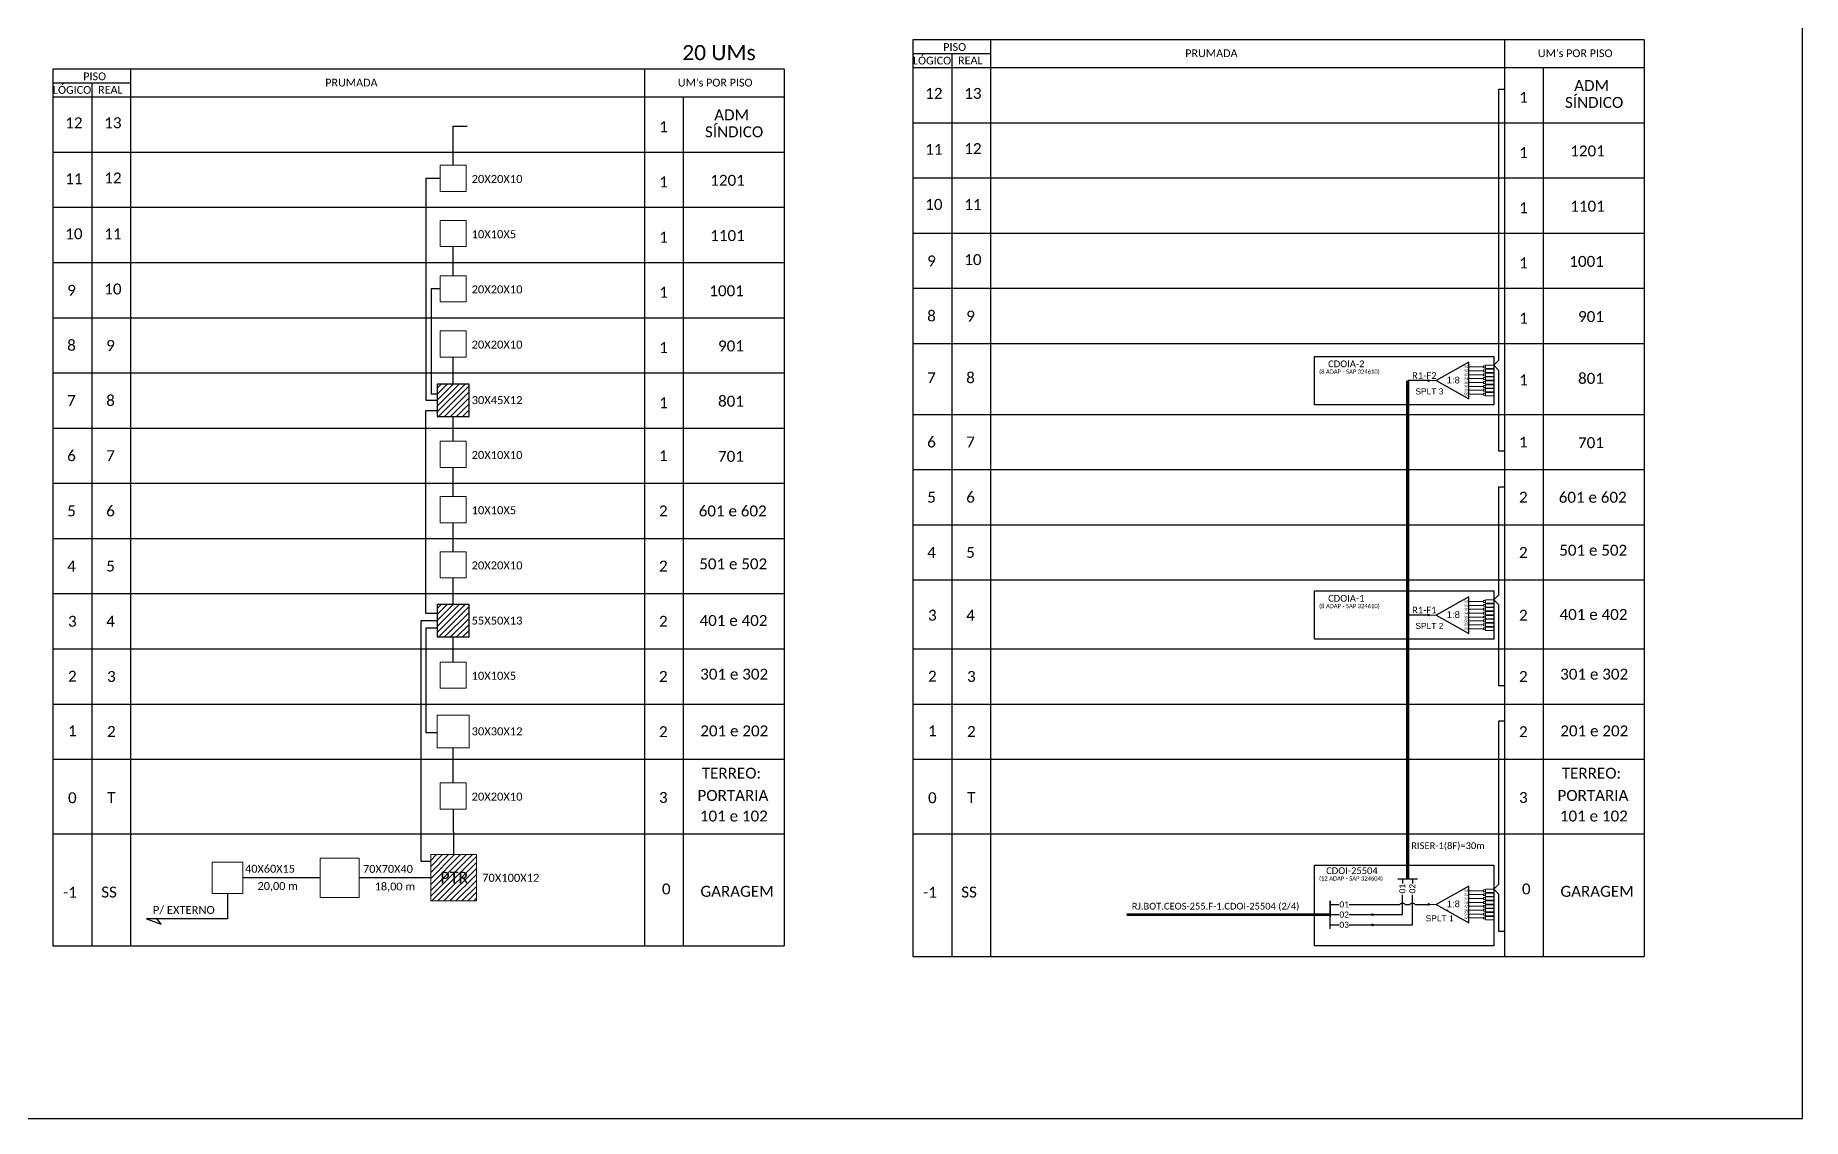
# Model space of a CAD drawing. Extents: x -4 to 837, y 1 to 595.
# Drawn here: x 313 to 837, y 1 to 323 of the extents above; entities that cross this region are included whole.
import ezdxf
from ezdxf.enums import TextEntityAlignment as Align

# ---------------------------------------------------------------- set-up
doc = ezdxf.new("R2010")
doc.units = 0
doc.styles.add('ARIAL', font='arial.ttf')
doc.styles.add('WMF-Calibri0', font='calibri.ttf')

# ---------------------------------------------------------------- blocks, each defined once
blk = doc.blocks.new('SPLT_1-8_SC-APC')
at = {"color": 1}
blk.add_lwpolyline([(-7.37, -2.1), (-17.04, -7.55), (-7.37, -13), (-7.37, -2.1)], dxfattribs=at)
at = {"color": 3, "lineweight": 0}
for points in [[(-2.99, -3.51), (-7.37, -3.51)], [(-7.37, -4.66), (-2.99, -4.66)], [(-2.41, -3.02), (-2.41, -4)], [(-2.41, -3.02), (0, -3.02)], [(-2.41, -4), (0, -4)], [(-2.41, -4.17), (-2.41, -5.16)], [(-2.41, -4.17), (0, -4.17)], [(-2.41, -5.16), (0, -5.16)], [(-7.37, -5.82), (-2.99, -5.82)], [(-7.37, -6.97), (-2.99, -6.97)], [(-7.37, -8.12), (-2.99, -8.12)], [(-7.37, -9.28), (-2.99, -9.28)], [(-7.37, -10.43), (-2.99, -10.43)], [(-2.41, -5.32), (-2.41, -6.31)], [(-2.41, -5.32), (0, -5.32)], [(-2.41, -6.31), (0, -6.31)], [(-2.41, -6.48), (-2.41, -7.46)], [(-2.41, -6.48), (0, -6.48)], [(-2.41, -7.46), (0, -7.46)], [(-2.41, -7.63), (-2.41, -8.62)], [(-2.41, -7.63), (0, -7.63)], [(-2.41, -8.62), (0, -8.62)], [(-2.41, -8.78), (-2.41, -9.77)], [(-2.41, -8.78), (0, -8.78)], [(-2.41, -9.77), (0, -9.77)], [(-2.41, -9.94), (-2.41, -10.92)], [(-2.41, -9.94), (0, -9.94)], [(-7.37, -11.58), (-2.99, -11.58)], [(-2.41, -10.92), (0, -10.92)], [(-2.41, -11.09), (-2.41, -12.08)], [(-2.41, -11.09), (0, -11.09)], [(-2.41, -12.08), (0, -12.08)]]:
    blk.add_lwpolyline(points, dxfattribs=at)
for points in [[(-2.99, -3.22), (-2.41, -3.22), (-2.41, -3.8), (-2.99, -3.8)], [(-2.99, -4.38), (-2.41, -4.38), (-2.41, -4.95), (-2.99, -4.95)], [(-2.99, -5.53), (-2.41, -5.53), (-2.41, -6.1), (-2.99, -6.1)], [(-2.99, -6.68), (-2.41, -6.68), (-2.41, -7.26), (-2.99, -7.26)], [(-2.99, -7.84), (-2.41, -7.84), (-2.41, -8.41), (-2.99, -8.41)], [(-2.99, -8.99), (-2.41, -8.99), (-2.41, -9.56), (-2.99, -9.56)], [(-2.99, -10.14), (-2.41, -10.14), (-2.41, -10.72), (-2.99, -10.72)], [(-2.99, -11.3), (-2.41, -11.3), (-2.41, -11.87), (-2.99, -11.87)]]:
    blk.add_lwpolyline(points, close=True, dxfattribs=at)
at = {"color": 1, "lineweight": 0}
blk.add_lwpolyline([(-17.04, -7.55), (-19.26, -7.55)], dxfattribs=at)
at = {"color": 1, "style": 'ARIAL'}
for s, height, p in [('S1', 0.75, (-8.74, -3.78)), ('S2', 0.75, (-8.74, -4.97)), ('1:8', 2, (-13.91, -8.4)), ('S3', 0.75, (-8.74, -6.18)), ('S4', 0.75, (-8.74, -7.36)), ('S5', 0.75, (-8.74, -8.57)), ('S6', 0.75, (-8.74, -9.69)), ('S7', 0.75, (-8.74, -10.78)), ('S8', 0.75, (-8.74, -11.9))]:
    blk.add_text(s, height=height, dxfattribs=at).set_placement(p)
blk = doc.blocks.new('SPLITTER_')
blk.add_point((0, 0))
at = {"style": 'ARIAL', "flags": 4}
blk.add_attdef('SPLT', (0, -3.26), '', height=1.5, dxfattribs=at)
blk = doc.blocks.new('SPLITTER FUTURO')
blk.add_point((0, 0))
at = {"style": 'ARIAL', "text_generation_flag": 6, "flags": 4}
for tag, p, height in [('SPLT', (-6.22, -4.1), 1.5), ('INSTAL.', (-6.25, -6.09), 1.25)]:
    blk.add_attdef(tag, p, '', height=height, rotation=180, dxfattribs=at)

msp = doc.modelspace()

# ---------------------------------------------------------------- hatches: boundary and pattern name
h = msp.add_hatch(color=3)
h.dxf.hatch_style = 1
edge = h.paths.add_edge_path()
edge.add_arc((726.28, 220.15), 0.242, 0, 360)
h = msp.add_hatch()
h.set_pattern_fill('ANSI31', color=1, scale=10, style=0)
h.set_pattern_definition([(45, (-183.4955, -178.6069), (-0.8838835, 0.8838835), [])])
h.paths.add_polyline_path([(441.7, 219.11), (432.22, 219.11), (432.22, 209.51), (441.7, 209.51)])
h.paths.add_polyline_path([(440, 209.71), (440, 209.71), (440, 214.86), (440, 214.86)], flags=24)
h = msp.add_hatch()
h.set_pattern_fill('ANSI31', color=1, scale=10, style=0)
h.set_pattern_definition([(45, (-183.4955, -244.0034), (-0.8838835, 0.8838835), [])])
h.paths.add_polyline_path([(441.7, 153.72), (432.22, 153.72), (432.22, 144.12), (441.7, 144.12)])
h.paths.add_polyline_path([(440, 144.31), (440, 144.31), (440, 149.46), (440, 149.46)], flags=24)
h = msp.add_hatch(color=3)
h.dxf.hatch_style = 1
edge = h.paths.add_edge_path()
edge.add_arc((726.28, 150.61), 0.242, 0, 360)
h = msp.add_hatch()
h.set_pattern_fill('ANSI31', color=1, scale=10, style=0)
h.set_pattern_definition([(45, (-181.3236, -318.1545), (-0.8838835, 0.8838835), [])])
h.paths.add_polyline_path([(430.3, 65.81), (443.87, 65.81), (443.87, 79.57), (430.3, 79.57)])
h.paths.add_polyline_path([(432.3, 70.16), (442.38, 70.16), (442.38, 75.31), (432.3, 75.31)], flags=24)
h = msp.add_hatch(color=3)
h.dxf.hatch_style = 1
edge = h.paths.add_edge_path()
edge.add_arc((726.25, 64.8), 0.256, 0, 360)
h = msp.add_hatch(color=3)
h.dxf.hatch_style = 1
edge = h.paths.add_edge_path()
edge.add_arc((709.62, 61.76), 0.256, 0, 360)
h = msp.add_hatch(color=3)
h.dxf.hatch_style = 1
edge = h.paths.add_edge_path()
edge.add_arc((709.62, 58.73), 0.256, 0, 360)

# ---------------------------------------------------------------- linework, layer by layer
for p, q in [((837.17, 1.26), (837.17, 595.26)), ((-3.83, 1.26), (837.17, 1.26))]:
    msp.add_line(p, q)
at = {"color": 5}
for p, q in [((726.28, 220.15), (720.06, 220.15)), ((726.28, 150.61), (720.06, 150.61))]:
    msp.add_line(p, q, dxfattribs=at)
at = {"color": 3}
for p, q in [((436.98, 202.15), (436.98, 209.51)), ((436.95, 185.78), (436.95, 194.38)), ((436.95, 153.72), (436.95, 161.64)), ((436.96, 136.66), (436.96, 144.12)), ((436.98, 100.83), (436.98, 111.28)), ((397.54, 72.69), (374.6, 72.69)), ((430.3, 72.69), (409.12, 72.69))]:
    msp.add_line(p, q, dxfattribs=at)
at = {"color": 1}
msp.add_line((697.05, 65.73), (697.05, 61.14), dxfattribs=at)
at = {"color": 0}
for points in [[(790.2, 321.24), (573.29, 321.24)], [(573.29, 317.12), (596.43, 317.12)], [(535.16, 312.53), (318.25, 312.53)], [(573.29, 313.01), (790.2, 313.01)], [(318.25, 308.41), (341.39, 308.41)], [(318.25, 304.3), (535.16, 304.3)]]:
    msp.add_lwpolyline(points, dxfattribs=at)
for points in [[(573.29, 321.24), (573.29, 49.33)], [(596.43, 49.33), (596.43, 321.24)], [(748.76, 321.24), (748.76, 49.33)], [(790.2, 321.24), (790.2, 49.33)], [(584.86, 317.12), (584.86, 49.33)], [(318.25, 312.53), (318.25, 52.52)], [(341.39, 52.52), (341.39, 312.53)], [(493.72, 312.53), (493.72, 52.52)], [(535.16, 312.53), (535.16, 52.52)], [(573.29, 313.01), (790.2, 313.01)], [(760.34, 49.33), (760.34, 313.01)], [(318.25, 304.3), (535.16, 304.3)], [(329.82, 308.41), (329.82, 52.52)], [(505.3, 52.52), (505.3, 304.3)], [(573.29, 296.64), (790.2, 296.64)], [(318.25, 287.93), (535.16, 287.93)], [(573.29, 280.27), (790.2, 280.27)], [(318.25, 271.56), (535.16, 271.56)], [(573.29, 263.9), (790.2, 263.9)], [(318.25, 255.19), (535.16, 255.19)], [(573.29, 247.52), (790.2, 247.52)], [(318.25, 238.81), (535.16, 238.81)], [(573.29, 231.15), (790.2, 231.15)], [(318.25, 222.44), (535.16, 222.44)], [(573.29, 210.12), (790.2, 210.12)], [(318.25, 206.07), (535.16, 206.07)], [(318.25, 189.7), (535.16, 189.7)], [(573.29, 193.75), (790.2, 193.75)], [(318.25, 173.33), (535.16, 173.33)], [(573.29, 177.38), (790.2, 177.38)], [(573.29, 161.01), (790.2, 161.01)], [(318.25, 156.96), (535.16, 156.96)], [(318.25, 140.58), (535.16, 140.58)], [(573.29, 140.58), (790.2, 140.58)], [(318.25, 124.21), (535.16, 124.21)], [(573.29, 124.21), (790.2, 124.21)], [(318.25, 107.84), (535.16, 107.84)], [(573.29, 107.84), (790.2, 107.84)], [(318.25, 85.76), (535.16, 85.76)], [(573.29, 85.76), (790.2, 85.76)], [(318.25, 52.52), (535.16, 52.52)], [(573.29, 49.33), (790.2, 49.33)]]:
    msp.add_lwpolyline(points)
at = {"color": 3}
for points in [[(748.76, 199.21), (747.11, 199.21), (747.11, 223.17), (745.54, 224.68), (747.11, 226.19), (747.11, 306.55), (748.76, 306.55)], [(436.95, 284.01), (436.95, 295.6), (441.09, 295.6)], [(433.12, 280.12), (428.9, 280.12), (428.9, 214.31), (432.22, 214.31)], [(436.95, 251.26), (436.95, 259.87)], [(433.12, 247.38), (430.48, 247.38), (430.48, 216.26), (432.22, 216.26)], [(436.96, 219.11), (436.95, 227.12)], [(432.21, 151.08), (428.9, 151.08), (428.9, 211.31), (432.22, 211.31)], [(748.76, 129.67), (747.11, 129.67), (747.11, 153.63), (745.54, 155.14), (747.11, 156.65), (747.11, 188.61), (748.76, 188.61)], [(436.95, 169.4), (436.95, 178.01)], [(432.21, 148.92), (427.36, 148.92), (427.36, 77.61), (430.3, 77.61)], [(432.21, 146.76), (428.9, 146.76), (428.9, 115.83), (432.22, 115.83)], [(748.76, 56.75), (747.11, 56.75), (747.11, 67.82), (745.54, 69.33), (747.11, 70.84), (747.11, 119.2), (748.76, 119.2)], [(436.94, 93.06), (437.08, 79.57)], [(697.05, 64.79), (699.64, 64.79)], [(702.72, 64.79), (712, 64.79)], [(712, 64.8), (717.73, 64.8)], [(719.29, 64.8), (720.7, 64.8)], [(722.26, 64.8), (726.25, 64.8)]]:
    msp.add_lwpolyline(points, dxfattribs=at)
at = {"lineweight": 0}
for points in [[(440.79, 284.01), (433.12, 284.01), (433.12, 276.24), (440.79, 276.24)], [(440.79, 267.64), (433.12, 267.64), (433.12, 259.87), (440.79, 259.87)], [(440.79, 251.26), (433.12, 251.26), (433.12, 243.5), (440.79, 243.5)], [(440.79, 234.89), (433.12, 234.89), (433.12, 227.12), (440.79, 227.12)], [(440.79, 202.15), (433.12, 202.15), (433.12, 194.38), (440.79, 194.38)], [(440.79, 185.78), (433.12, 185.78), (433.12, 178.01), (440.79, 178.01)], [(440.79, 169.4), (433.12, 169.4), (433.12, 161.64), (440.79, 161.64)], [(440.79, 136.66), (433.12, 136.66), (433.12, 128.89), (440.79, 128.89)], [(441.7, 120.88), (432.22, 120.88), (432.22, 111.28), (441.7, 111.28)], [(440.79, 100.83), (433.12, 100.83), (433.12, 93.06), (440.79, 93.06)]]:
    msp.add_lwpolyline(points, close=True, dxfattribs=at)
at = {"color": 1}
for points in [[(692.41, 227.31), (745.54, 227.31), (745.54, 212.99), (692.41, 212.99)], [(441.7, 219.11), (432.22, 219.11), (432.22, 209.51), (441.7, 209.51)], [(692.41, 157.77), (745.54, 157.77), (745.54, 143.45), (692.41, 143.45)], [(441.68, 153.72), (432.21, 153.72), (432.21, 144.12), (441.68, 144.12)], [(692.41, 76.4), (745.54, 76.4), (745.54, 52.51), (692.41, 52.51)]]:
    msp.add_lwpolyline(points, close=True, dxfattribs=at)
at = {"color": 5, "const_width": 1}
msp.add_lwpolyline([(720.06, 220.15), (720.06, 79.23), (720.06, 79.23), (720.06, 72.36)], dxfattribs=at)
at = {"color": 1, "lineweight": 0}
msp.add_lwpolyline([(430.3, 79.57), (443.87, 79.57), (443.87, 65.81), (430.3, 65.81)], close=True, dxfattribs=at)
at = {"color": 0, "lineweight": 0}
for points in [[(374.6, 77.33), (365.45, 77.33), (365.45, 68.05), (374.6, 68.05)], [(409.12, 78.56), (397.54, 78.56), (397.54, 66.82), (409.12, 66.82)]]:
    msp.add_lwpolyline(points, close=True, dxfattribs=at)
at = {"color": 5}
for points in [[(717.16, 72.36), (722.96, 72.36)], [(718.51, 72.36), (718.51, 71.04)], [(721.48, 72.36), (721.48, 71.04)], [(709.62, 61.76), (718.51, 61.76), (718.51, 67.68)], [(709.87, 58.73), (721.48, 58.73), (721.48, 67.68)]]:
    msp.add_lwpolyline(points, dxfattribs=at)
at = {"color": 1}
for points in [[(370.02, 68.05), (370.02, 60.48), (346, 60.48)], [(697.05, 57.53), (697.05, 65.88)], [(346, 60.48), (350.42, 58.89)], [(350.42, 58.89), (349.01, 60.72)]]:
    msp.add_lwpolyline(points, dxfattribs=at)
msp.add_lwpolyline([(636.69, 61.73, 0.8, 0.8, 0), (697.05, 61.76, 0.8, 0.8, 0)], format="xyseb", dxfattribs=at)
at = {"color": 2}
for points in [[(697.05, 61.76), (699.64, 61.76)], [(702.72, 61.76), (709.62, 61.76)]]:
    msp.add_lwpolyline(points, dxfattribs=at)
at = {"color": 7}
for points in [[(697.05, 58.73), (699.64, 58.73)], [(702.72, 58.72), (709.62, 58.73)]]:
    msp.add_lwpolyline(points, dxfattribs=at)
at = {"color": 3}
for centre, radius in [((726.28, 220.15), 0.242), ((726.28, 150.61), 0.242), ((726.25, 64.8), 0.256), ((709.62, 61.76), 0.256), ((709.62, 58.73), 0.256)]:
    msp.add_circle(centre, radius, dxfattribs=at)
for centre in [(718.51, 64.05), (721.48, 64.05)]:
    msp.add_arc(centre, 1.08, 43.7403, 136.2597, dxfattribs=at)

# ---------------------------------------------------------------- block references
for p in [(745.54, 227.7), (745.54, 158.15), (745.54, 72.35)]:
    msp.add_blockref('SPLT_1-8_SC-APC', p, dxfattribs=at)
ref = msp.add_blockref('SPLITTER FUTURO', (728.54, 220.13))
ref.add_attrib('SPLT', 'SPLT 3', (722.32, 216.04), dxfattribs={"height": 1.79, "rotation": 180, "style": 'ARIAL', "text_generation_flag": 6})
ref = msp.add_blockref('SPLITTER FUTURO', (728.54, 150.59))
ref.add_attrib('SPLT', 'SPLT 2', (722.32, 146.5), dxfattribs={"height": 1.79, "rotation": 180, "style": 'ARIAL', "text_generation_flag": 6})
at = {"color": 7}
ref = msp.add_blockref('SPLITTER_', (731.87, 63.04), dxfattribs=dict(at, xscale=-1))
ref.add_attrib('SPLT', 'SPLT 1', (725.34, 59.78), dxfattribs={"height": 1.79, "style": 'ARIAL'})

# ---------------------------------------------------------------- texts
at = {"color": 0, "style": 'WMF-Calibri0'}
for s, p in [('     PISO', (578.25, 317.93)), ('  LÓGICO', (571.7, 313.91)), ('    REAL', (583.46, 313.96)), ('PRUMADA', (654.07, 316.08)), ("UM's POR PISO", (758.65, 316.08)), ('     PISO', (323.21, 309.22)), ('PRUMADA', (399.03, 307.37)), ("UM's POR PISO", (503.61, 307.37)), ('  LÓGICO', (316.66, 305.2)), ('    REAL', (328.43, 305.25))]:
    msp.add_text(s, height=2.3, dxfattribs=at).set_placement(p)
at = {"color": 7, "style": 'WMF-Calibri0'}
for s, height, p in [('20 UMs', 4.468, (504.91, 315.18)), ('ADM', 3.24, (769.42, 306.04)), ('SÍNDICO', 3.24, (766.68, 301.02)), ('ADM', 3.24, (514.39, 297.33)), ('SÍNDICO', 3.24, (511.64, 292.31)), ('1201 ', 3.24, (768.26, 286.63)), ('20X20X10', 2.373, (442.44, 278.75)), ('1201 ', 3.24, (513.22, 277.92)), ('1101 ', 3.24, (768.26, 270.25)), ('10X10X5', 2.373, (442.44, 262.38)), ('1101 ', 3.24, (513.22, 261.54)), ('1001 ', 3.24, (767.98, 253.88)), ('20X20X10', 2.373, (442.44, 246.01)), ('1001 ', 3.24, (512.94, 245.17)), ('901 ', 3.24, (770.56, 237.51)), ('20X20X10', 2.373, (442.44, 229.64)), ('901 ', 3.24, (515.52, 228.8)), ('801 ', 3.24, (770.56, 219.19)), ('30X45X12', 2.373, (442.45, 213.18)), ('801 ', 3.24, (515.52, 212.43)), ('20X10X10', 2.373, (442.44, 196.89)), ('701 ', 3.24, (515.52, 196.06)), ('701 ', 3.24, (770.56, 200.11)), ('601 e 602', 3.24, (764.83, 183.92)), ('10X10X5', 2.373, (442.44, 180.52)), ('601 e 602', 3.24, (509.79, 179.87)), ('501 e 502', 3.24, (764.98, 168.22)), ('20X20X10', 2.373, (442.44, 164.15)), ('501 e 502', 3.24, (509.94, 164.17)), ('401 e 402', 3.24, (765.06, 149.17)), ('55X50X13', 2.373, (442.44, 147.78)), ('401 e 402', 3.24, (510.02, 147.38)), ('10X10X5', 2.373, (442.44, 131.41)), ('301 e 302', 3.24, (510.22, 131.47)), ('301 e 302', 3.24, (765.26, 131.47)), ('30X30X12', 2.373, (442.45, 114.94)), ('201 e 202', 3.24, (510.26, 114.64)), ('201 e 202', 3.24, (765.3, 114.64)), ('TERREO:', 3.24, (510.7, 102.1)), ('TERREO:', 3.24, (765.74, 102.1)), ('20X20X10', 2.373, (442.44, 95.58)), ('PORTARIA', 3.24, (509.43, 95.5)), ('PORTARIA', 3.24, (764.47, 95.5)), ('101 e 102', 3.24, (510.13, 89.39)), ('101 e 102', 3.24, (765.17, 89.39)), ('PTR', 3.433, (433.16, 71.04)), ('70X100X12', 2.373, (445.57, 71.5)), ('GARAGEM', 3.24, (510.29, 67.06)), ('GARAGEM', 3.24, (765.33, 67.06)), ('P/ EXTERNO', 2.373, (347.9, 61.97))]:
    msp.add_text(s, height=height, dxfattribs=at).set_placement(p)
for s, height, p in [('12', 3.24, (579.53, 305.32)), ('13', 3.24, (591.11, 305.32)), ('12', 3.24, (324.5, 296.61)), ('13', 3.24, (336.07, 296.61)), ('11', 3.24, (579.53, 288.73)), ('12', 3.24, (591.11, 288.95)), ('11', 3.24, (324.5, 280.02)), ('12', 3.24, (336.07, 280.24)), ('10', 3.24, (579.53, 272.4)), ('11', 3.24, (591.11, 272.36)), ('10', 3.24, (324.5, 263.69)), ('11', 3.24, (336.07, 263.65)), ('10', 3.24, (591.11, 256.03)), ('10', 3.24, (336.07, 247.32)), ('01', 1.793, (701.21, 64.79)), ('02', 1.793, (701.21, 61.79)), ('03', 1.793, (701.21, 58.75))]:
    msp.add_text(s, height=height, dxfattribs=at).set_placement(p, align=Align.MIDDLE_CENTER)
at = {"color": 1, "style": 'WMF-Calibri0'}
for s, p in [('CDOIA-2', (696.45, 224.11)), ('CDOIA-1', (696.45, 154.57)), ('CDOI-25504', (695.86, 73.8)), ('RJ.BOT.CEOS-255.F-1.CDOI-25504 (2/4)', (638.21, 63.27))]:
    msp.add_text(s, height=2, dxfattribs=at).set_placement(p)
for s, p in [('(8 ADAP - SAP 324610)', (702.76, 222.19)), ('(8 ADAP - SAP 324610)', (702.76, 152.65)), ('(12 ADAP - SAP 324604)', (703.22, 71.87))]:
    msp.add_text(s, height=1.25, dxfattribs=at).set_placement(p, align=Align.CENTER)
at = {"color": 5, "style": 'WMF-Calibri0'}
for s, p in [('R1-F2', (721.35, 220.63)), ('R1-F1', (721.35, 151.08)), ('RISER-1(8F)=30m', (721.1, 81.21))]:
    msp.add_text(s, height=2, dxfattribs=at).set_placement(p)
at = {"style": 'WMF-Calibri0'}
for s, p in [('40X60X15', (375.27, 74.21)), ('70X70X40', (410.24, 74.17))]:
    msp.add_text(s, height=2.325, dxfattribs=at).set_placement(p)
at = {"color": 3, "style": 'WMF-Calibri0'}
for s, p in [('20,00 m', (378.97, 69.09)), ('18,00 m', (413.71, 68.95))]:
    msp.add_text(s, height=2.325, dxfattribs=at).set_placement(p)
at = {"color": 7, "style": 'WMF-Calibri0'}
for s, p in [('01', (718.44, 69.46)), ('02', (721.41, 69.46))]:
    msp.add_text(s, height=1.793, rotation=90.1688, dxfattribs=at).set_placement(p, align=Align.MIDDLE_CENTER)
for tag, flags, p in [('1', 4, (754.37, 304.15)), ('1', 4, (499.33, 295.44)), ('1', 4, (754.37, 287.78)), ('1', 4, (499.33, 279.07)), ('1', 4, (754.37, 271.41)), ('1', 4, (499.33, 262.7)), ('9', 4, (578.83, 255.64)), ('1', 4, (754.37, 255.04)), ('9', 4, (323.79, 246.93)), ('1', 4, (499.33, 246.33)), ('8', 4, (578.83, 239.34)), ('9', 4, (590.4, 239.27)), ('1', 4, (754.37, 238.66)), ('8', 4, (323.79, 230.63)), ('9', 4, (335.36, 230.56)), ('1', 4, (499.33, 229.96)), ('7', 4, (578.83, 221.01)), ('8', 4, (590.4, 221.01)), ('1', 4, (754.37, 220.34)), ('7', 4, (323.79, 214.26)), ('8', 4, (335.36, 214.26)), ('1', 4, (499.33, 213.58)), ('6', 4, (323.79, 197.89)), ('7', 4, (335.36, 197.89)), ('1', 4, (499.29, 197.88)), ('6', 4, (578.83, 201.94)), ('7', 4, (590.4, 201.94)), ('1', 4, (754.33, 201.93)), ('5', 4, (578.83, 185.57)), ('6', 4, (590.4, 185.57)), ('2', 4, (754.33, 185.56)), ('5', 4, (323.79, 181.51)), ('6', 4, (335.36, 181.51)), ('2', 4, (499.29, 181.5)), ('4', 4, (578.83, 169.19)), ('5', 4, (590.4, 169.19)), ('2', 4, (754.33, 169.19)), ('4', 4, (323.79, 165.14)), ('5', 4, (335.36, 165.14)), ('2', 4, (499.29, 165.13)), ('3', 4, (579.07, 150.56)), ('4', 4, (590.4, 150.56)), ('2', 4, (754.33, 150.55)), ('3', 4, (324.03, 148.77)), ('4', 4, (335.36, 148.77)), ('2', 4, (499.29, 148.76)), ('2', 4, (324.03, 132.46)), ('3', 4, (335.61, 132.4)), ('2', 4, (499.29, 132.39)), ('2', 4, (579.07, 132.46)), ('3', 4, (590.64, 132.4)), ('2', 4, (754.33, 132.39)), ('1', 4, (324.03, 116.3)), ('2', 4, (335.61, 116.09)), ('2', 4, (499.29, 116.02)), ('1', 4, (579.07, 116.3)), ('2', 4, (590.64, 116.09)), ('2', 4, (754.33, 116.02)), ('0', 4, (324.03, 96.43)), ('T', 12, (335.61, 96.47)), ('3', 4, (499.29, 96.51)), ('0', 4, (579.07, 96.43)), ('T', 12, (590.64, 96.47)), ('3', 4, (754.33, 96.51)), ('-1', 4, (323.35, 68.42)), ('SS', 12, (334.92, 68.46)), ('0', 4, (500.16, 69.39)), ('-1', 4, (578.39, 68.42)), ('SS', 12, (589.96, 68.46)), ('0', 4, (755.2, 69.39))]:
    msp.add_attdef(tag, text='XX', height=3.24, dxfattribs=dict(at, flags=flags)).set_placement(p, align=Align.MIDDLE_CENTER)

doc.saveas('drawing.dxf')
